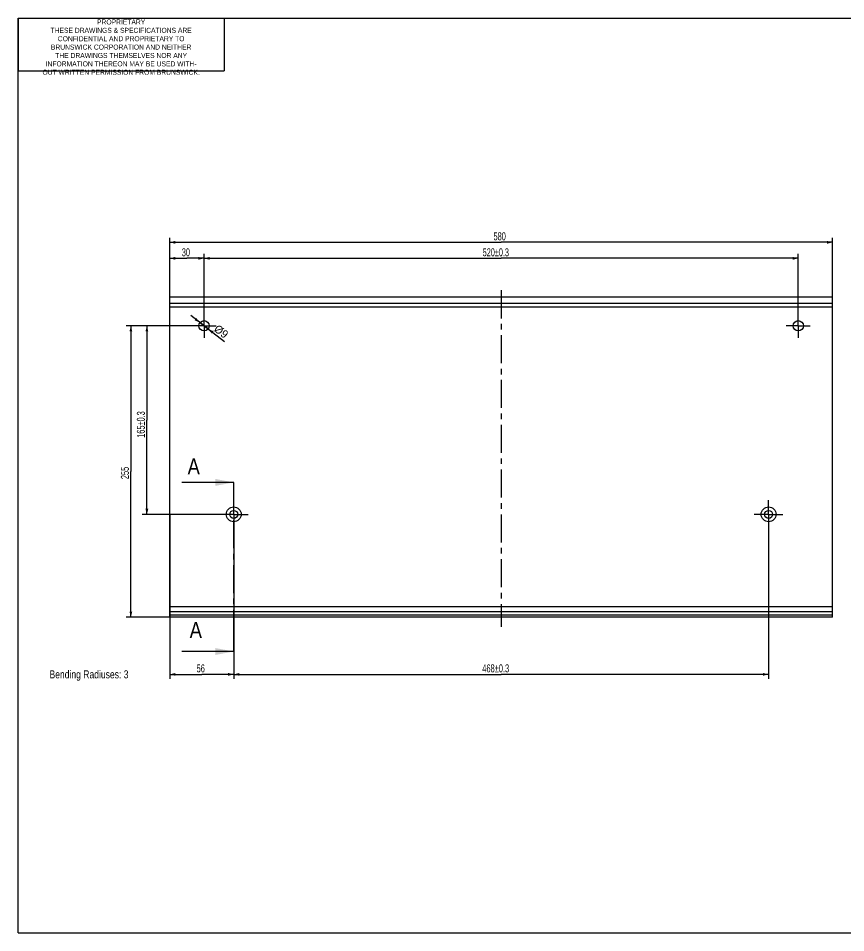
# Model space of a CAD drawing. Header units: millimetres. Extents: x 10 to 584, y 10 to 410.
# Drawn here: x 10 to 372, y 10 to 410 of the extents above; entities that cross this region are included whole.
import ezdxf

# ---------------------------------------------------------------- set-up
doc = ezdxf.new("R2010")
doc.units = ezdxf.units.MM
doc.header["$LTSCALE"] = 32.67
doc.linetypes.add('CENTER', pattern=[0.6, 0.375, -0.075, 0.075, -0.075])
doc.layers.get('0').update_dxf_attribs({"linetype": 'CONTINUOUS'})
doc.layers.add('DATUM_AXIS', color=7, linetype='CONTINUOUS')
doc.layers.add('DIMENSION', color=7, linetype='CONTINUOUS')
doc.styles.get("Standard").update_dxf_attribs({"font": 'txt', "width": 0.8})
doc.dimstyles.new('DIMSTYLE_1', dxfattribs={"dimtxt": 3.5, "dimasz": 2.5, "dimexe": 0.18, "dimexo": 0.0625, "dimgap": 0.09, "dimtad": 1, "dimlfac": 2, "dimdsep": 46, "dimtxsty": 'STANDARD', "dimblk": '_FILLED', "dimblk1": '_FILLED', "dimblk2": '_FILLED', "dimcen": 0.09, "dimclrt": 5, "dimadec": 0, "dimazin": 0, "dimtp": 0.8, "dimtm": 0.8, "dimtfac": 1, "dimtofl": 0, "dimtmove": 0, "dimatfit": 3, "dimldrblk": '_FILLED', "dimfxl": 1, "dimtolj": 1, "dimarcsym": 0})
doc.dimstyles.new('DIMSTYLE_2', dxfattribs={"dimtxt": 3.5, "dimasz": 2.5, "dimexe": 0.18, "dimexo": 0.0625, "dimgap": 0.09, "dimtad": 1, "dimlfac": 2, "dimdsep": 46, "dimtxsty": 'STANDARD', "dimblk": '_FILLED', "dimblk1": '_FILLED', "dimblk2": '_FILLED', "dimcen": 0.09, "dimclrt": 5, "dimadec": 0, "dimazin": 0, "dimtp": 0.2, "dimtm": 0.2, "dimtfac": 1, "dimtofl": 0, "dimtmove": 0, "dimatfit": 3, "dimldrblk": '_FILLED', "dimfxl": 1, "dimtolj": 1, "dimarcsym": 0})
doc.dimstyles.new('DIMSTYLE_3', dxfattribs={"dimtxt": 3.5, "dimasz": 2.5, "dimexe": 0.18, "dimexo": 0.0625, "dimgap": 0.09, "dimtad": 1, "dimlfac": 2, "dimdsep": 46, "dimtxsty": 'STANDARD', "dimblk": '_FILLED', "dimblk1": '_FILLED', "dimblk2": '_FILLED', "dimcen": 0.09, "dimclrt": 5, "dimadec": 0, "dimazin": 0, "dimtp": 0.5, "dimtm": 0.5, "dimtfac": 1, "dimtofl": 0, "dimtmove": 0, "dimatfit": 3, "dimldrblk": '_FILLED', "dimfxl": 1, "dimtolj": 1, "dimarcsym": 0})
doc.dimstyles.new('DIMSTYLE_5', dxfattribs={"dimtxt": 3.5, "dimasz": 2.5, "dimexe": 0.18, "dimexo": 0.0625, "dimgap": 0.09, "dimtad": 1, "dimlfac": 2, "dimdsep": 46, "dimtxsty": 'STANDARD', "dimblk": '_FILLED', "dimblk1": '_FILLED', "dimblk2": '_FILLED', "dimcen": 0.09, "dimclrt": 5, "dimadec": 0, "dimazin": 0, "dimtp": 0.2, "dimtm": 0.2, "dimtfac": 1, "dimtofl": 0, "dimtmove": 0, "dimatfit": 3, "dimldrblk": '_FILLED', "dimfxl": 1, "dimtolj": 1, "dimarcsym": 0})
doc.dimstyles.new('DIMSTYLE_6', dxfattribs={"dimtxt": 3.5, "dimasz": 2.5, "dimexe": 0.18, "dimexo": 0.0625, "dimgap": 0.09, "dimtad": 1, "dimlfac": 2, "dimdsep": 46, "dimtxsty": 'STANDARD', "dimblk": '_FILLED', "dimblk1": '_FILLED', "dimblk2": '_FILLED', "dimcen": 0.09, "dimclrt": 5, "dimadec": 0, "dimazin": 0, "dimtol": 1, "dimtp": 0.3, "dimtm": 0.3, "dimtfac": 1, "dimtofl": 0, "dimtmove": 0, "dimatfit": 3, "dimldrblk": '_FILLED', "dimfxl": 1, "dimtolj": 1, "dimarcsym": 0})
doc.dimstyles.new('DIMSTYLE_7', dxfattribs={"dimtxt": 3.5, "dimasz": 2.5, "dimexe": 0.18, "dimexo": 0.0625, "dimgap": 0.09, "dimtad": 1, "dimlfac": 2, "dimdsep": 46, "dimtxsty": 'STANDARD', "dimblk": '_FILLED', "dimblk1": '_FILLED', "dimblk2": '_FILLED', "dimcen": 0.09, "dimclrt": 5, "dimadec": 0, "dimazin": 0, "dimtp": 0.3, "dimtm": 0.3, "dimtfac": 1, "dimtofl": 0, "dimtmove": 0, "dimatfit": 3, "dimldrblk": '_FILLED', "dimfxl": 1, "dimtolj": 1, "dimarcsym": 0})

# ---------------------------------------------------------------- blocks, each defined once
blk = doc.blocks.new('_FILLED')
at = {"color": 0, "linetype": 'BYBLOCK'}
blk.add_solid([(0, 0), (-1, 0.25), (-1, -0.25)], dxfattribs=at)
blk = doc.blocks.new('*D0')
at = {"layer": 'DIMENSION', "color": 2, "linetype": 'CONTINUOUS'}
for p, q in [((76.26, 152.5), (76.26, 314)), ((76.26, 312), (221.26, 312)), ((366.26, 312), (221.26, 312)), ((366.26, 152.5), (366.26, 314))]:
    blk.add_line(p, q, dxfattribs=at)
at = {"layer": 'DIMENSION', "color": 2, "linetype": 'CONTINUOUS', "xscale": 2.5, "yscale": 2.5, "zscale": 2.5, "rotation": 180}
blk.add_blockref('_FILLED', (76.26, 312), dxfattribs=at)
at = {"layer": 'DIMENSION', "color": 2, "linetype": 'CONTINUOUS', "xscale": 2.5, "yscale": 2.5, "zscale": 2.5}
blk.add_blockref('_FILLED', (366.26, 312), dxfattribs=at)
at = {"layer": 'DIMENSION', "color": 5, "linetype": 'CONTINUOUS', "width": 0.634483}
blk.add_text('580', height=3.5, dxfattribs=at).set_placement((217.92, 312.88))
blk = doc.blocks.new('*D6')
at = {"layer": 'DIMENSION', "color": 2, "linetype": 'CONTINUOUS'}
for p, q in [((91.26, 275.5), (85.52, 279.93)), ((89.47, 276.88), (89.47, 276.88)), ((89.47, 276.88), (91.26, 275.5)), ((93.04, 274.13), (91.26, 275.5)), ((91.26, 275.5), (100.2, 268.59)), ((93.04, 274.13), (93.04, 274.13))]:
    blk.add_line(p, q, dxfattribs=at)
at = {"layer": 'DIMENSION', "color": 2, "linetype": 'CONTINUOUS', "xscale": 2.5, "yscale": 2.5, "zscale": 2.5}
for p, rotation in [((89.47, 276.88), 322.3129822393), ((93.04, 274.13), 142.3134012318)]:
    blk.add_blockref('_FILLED', p, dxfattribs=dict(at, rotation=rotation))
at = {"layer": 'DIMENSION', "color": 5, "linetype": 'CONTINUOUS', "width": 0.983908}
blk.add_text('%%c9', height=3.5, rotation=-37.6862, dxfattribs=at).set_placement((95.29, 273.49))
blk = doc.blocks.new('*D7')
at = {"layer": 'DIMENSION', "color": 2, "linetype": 'CONTINUOUS'}
for p, q in [((76.26, 275.5), (76.26, 307)), ((76.26, 305), (83.76, 305)), ((91.26, 305), (83.76, 305)), ((91.26, 279.83), (91.26, 307))]:
    blk.add_line(p, q, dxfattribs=at)
at = {"layer": 'DIMENSION', "color": 2, "linetype": 'CONTINUOUS', "xscale": 2.5, "yscale": 2.5, "zscale": 2.5, "rotation": 180}
blk.add_blockref('_FILLED', (76.26, 305), dxfattribs=at)
at = {"layer": 'DIMENSION', "color": 2, "linetype": 'CONTINUOUS', "xscale": 2.5, "yscale": 2.5, "zscale": 2.5}
blk.add_blockref('_FILLED', (91.26, 305), dxfattribs=at)
at = {"layer": 'DIMENSION', "color": 5, "linetype": 'CONTINUOUS', "width": 0.634483}
blk.add_text('30', height=3.5, dxfattribs=at).set_placement((81.53, 305.88))
blk = doc.blocks.new('*D8')
at = {"layer": 'DIMENSION', "color": 2, "linetype": 'CONTINUOUS'}
for p, q in [((87.24, 275.5), (57.26, 275.5)), ((59.26, 275.5), (59.26, 211.75)), ((59.26, 148), (59.26, 211.75)), ((91.26, 148), (57.26, 148))]:
    blk.add_line(p, q, dxfattribs=at)
at = {"layer": 'DIMENSION', "color": 2, "linetype": 'CONTINUOUS', "xscale": 2.5, "yscale": 2.5, "zscale": 2.5}
for p, rotation in [((59.26, 275.5), 90), ((59.26, 148), 270)]:
    blk.add_blockref('_FILLED', p, dxfattribs=dict(at, rotation=rotation))
at = {"layer": 'DIMENSION', "color": 5, "linetype": 'CONTINUOUS', "width": 0.634483}
blk.add_text('255', height=3.5, rotation=90, dxfattribs=at).set_placement((58.38, 208.42))
blk = doc.blocks.new('*D9')
at = {"layer": 'DIMENSION', "color": 2, "linetype": 'CONTINUOUS'}
for p, q in [((91.26, 279.36), (91.26, 307)), ((91.26, 305), (221.26, 305)), ((351.26, 305), (221.26, 305)), ((351.26, 279.67), (351.26, 307))]:
    blk.add_line(p, q, dxfattribs=at)
at = {"layer": 'DIMENSION', "color": 2, "linetype": 'CONTINUOUS', "xscale": 2.5, "yscale": 2.5, "zscale": 2.5, "rotation": 180}
blk.add_blockref('_FILLED', (91.26, 305), dxfattribs=at)
at = {"layer": 'DIMENSION', "color": 2, "linetype": 'CONTINUOUS', "xscale": 2.5, "yscale": 2.5, "zscale": 2.5}
blk.add_blockref('_FILLED', (351.26, 305), dxfattribs=at)
at = {"layer": 'DIMENSION', "color": 5, "linetype": 'CONTINUOUS', "width": 0.659278}
blk.add_text('520%%p0.3', height=3.5, dxfattribs=at).set_placement((213.18, 305.88))
blk = doc.blocks.new('*D10')
at = {"layer": 'DIMENSION', "color": 2, "linetype": 'CONTINUOUS'}
for p, q in [((76.26, 193), (76.26, 121.01)), ((104.26, 187.51), (104.26, 121.01)), ((76.26, 123.01), (90.26, 123.01)), ((104.26, 123.01), (90.26, 123.01))]:
    blk.add_line(p, q, dxfattribs=at)
at = {"layer": 'DIMENSION', "color": 2, "linetype": 'CONTINUOUS', "xscale": 2.5, "yscale": 2.5, "zscale": 2.5, "rotation": 180}
blk.add_blockref('_FILLED', (76.26, 123.01), dxfattribs=at)
at = {"layer": 'DIMENSION', "color": 2, "linetype": 'CONTINUOUS', "xscale": 2.5, "yscale": 2.5, "zscale": 2.5}
blk.add_blockref('_FILLED', (104.26, 123.01), dxfattribs=at)
at = {"layer": 'DIMENSION', "color": 5, "linetype": 'CONTINUOUS', "width": 0.634483}
blk.add_text('56', height=3.5, dxfattribs=at).set_placement((88.03, 123.89))
blk = doc.blocks.new('*D11')
at = {"layer": 'DIMENSION', "color": 2, "linetype": 'CONTINUOUS'}
for p, q in [((87.02, 275.5), (64.26, 275.5)), ((66.26, 275.5), (66.26, 234.25)), ((66.26, 193), (66.26, 234.25)), ((99.93, 193), (64.26, 193))]:
    blk.add_line(p, q, dxfattribs=at)
at = {"layer": 'DIMENSION', "color": 2, "linetype": 'CONTINUOUS', "xscale": 2.5, "yscale": 2.5, "zscale": 2.5}
for p, rotation in [((66.26, 275.5), 90), ((66.26, 193), 270)]:
    blk.add_blockref('_FILLED', p, dxfattribs=dict(at, rotation=rotation))
at = {"layer": 'DIMENSION', "color": 5, "linetype": 'CONTINUOUS', "width": 0.631691}
blk.add_text('165%%p0.3', height=3.5, rotation=90, dxfattribs=at).set_placement((65.38, 226.51))
blk = doc.blocks.new('*D14')
at = {"layer": 'DIMENSION', "color": 2, "linetype": 'CONTINUOUS'}
for p, q in [((338.26, 188.06), (338.26, 121.01)), ((104.26, 187.69), (104.26, 121.01)), ((104.26, 123.01), (221.26, 123.01)), ((338.26, 123.01), (221.26, 123.01))]:
    blk.add_line(p, q, dxfattribs=at)
at = {"layer": 'DIMENSION', "color": 2, "linetype": 'CONTINUOUS', "xscale": 2.5, "yscale": 2.5, "zscale": 2.5, "rotation": 180}
blk.add_blockref('_FILLED', (104.26, 123.01), dxfattribs=at)
at = {"layer": 'DIMENSION', "color": 2, "linetype": 'CONTINUOUS', "xscale": 2.5, "yscale": 2.5, "zscale": 2.5}
blk.add_blockref('_FILLED', (338.26, 123.01), dxfattribs=at)
at = {"layer": 'DIMENSION', "color": 5, "linetype": 'CONTINUOUS', "width": 0.675041}
blk.add_text('468%%p0.3', height=3.5, dxfattribs=at).set_placement((212.99, 123.89))

msp = doc.modelspace()

# ---------------------------------------------------------------- linework, layer by layer
at = {"color": 7, "linetype": 'CONTINUOUS'}
for p, q in [((10, 410), (100, 410)), ((10, 410), (10, 387)), ((10, 10), (10, 410)), ((10, 410), (584, 410)), ((100, 410), (100, 387)), ((10, 387), (100, 387)), ((104.2553, 206.9842), (81.481, 206.9842)), ((104.2553, 133.0123), (81.481, 133.0123)), ((10, 10), (584, 10))]:
    msp.add_line(p, q, dxfattribs=at)
at = {"color": 3, "linetype": 'CONTINUOUS'}
for p, q in [((76.2553, 148.0009), (76.2553, 288.0008)), ((366.2553, 288.0008), (76.2553, 288.0008)), ((366.2553, 148.0009), (366.2553, 288.0008)), ((366.2553, 148.0008), (76.2553, 148.0008))]:
    msp.add_line(p, q, dxfattribs=at)
at = {"color": 9, "linetype": 'CONTINUOUS'}
for p, q in [((366.2553, 285.197), (76.2553, 285.197)), ((366.2553, 283.697), (76.2553, 283.697)), ((366.2553, 152.5008), (76.2553, 152.5008)), ((366.2553, 150.3795), (76.2553, 150.3795)), ((366.2553, 148.8795), (76.2553, 148.8795))]:
    msp.add_line(p, q, dxfattribs=at)
at = {"color": 7, "linetype": 'CENTER'}
for p, q in [((104.2553, 201.007), (104.2553, 206.9842)), ((104.2553, 133.0123), (104.2553, 138.9895))]:
    msp.add_line(p, q, dxfattribs=at)
at = {"color": 9, "linetype": 'CENTER'}
msp.add_line((104.2553, 138.9895), (104.2553, 201.007), dxfattribs=at)
at = {"color": 7, "linetype": 'CONTINUOUS'}
for points in [[(96.2553, 205.4842), (104.2553, 206.9842), (96.2553, 208.4842)], [(96.2553, 131.5123), (104.2553, 133.0123), (96.2553, 134.5123)]]:
    msp.add_solid(points, dxfattribs=at)
at = {"layer": 'DATUM_AXIS', "color": 7, "linetype": 'CENTER'}
for p, q in [((221.2553, 291.0008), (221.2553, 143.7582)), ((91.2553, 275.5008), (91.2553, 280.7508)), ((351.2553, 275.5008), (351.2553, 280.7508)), ((91.2553, 275.5008), (86.0053, 275.5008)), ((91.2553, 275.5008), (91.2553, 270.2508)), ((91.2553, 275.5008), (96.5053, 275.5008)), ((351.2553, 275.5008), (346.0053, 275.5008)), ((351.2553, 275.5008), (356.5053, 275.5008)), ((351.2553, 275.5008), (351.2553, 270.2508)), ((104.2553, 193.0008), (104.2553, 199.2508)), ((338.2553, 193.0008), (338.2553, 199.2508)), ((104.2553, 193.0008), (98.0053, 193.0008)), ((104.2553, 193.0008), (104.2553, 186.7508)), ((104.2553, 193.0008), (110.5053, 193.0008)), ((338.2553, 193.0008), (332.0053, 193.0008)), ((338.2553, 193.0008), (344.5053, 193.0008)), ((338.2553, 193.0008), (338.2553, 186.7508))]:
    msp.add_line(p, q, dxfattribs=at)
at = {"layer": 'DATUM_AXIS', "color": 3, "linetype": 'CONTINUOUS'}
for centre, radius in [((91.2553, 275.5008), 2.25), ((351.2553, 275.5008), 2.25), ((104.2553, 193.0008), 3.25), ((338.2553, 193.0008), 3.25)]:
    msp.add_circle(centre, radius, dxfattribs=at)
at = {"layer": 'DATUM_AXIS', "color": 7, "linetype": 'CONTINUOUS'}
for centre in [(104.2553, 193.0008), (338.2553, 193.0008)]:
    msp.add_circle(centre, 1.75, dxfattribs=at)

# ---------------------------------------------------------------- texts
at = {"color": 7, "linetype": 'CONTINUOUS', "width": 0.855172}
for p in [(84.0879, 210.4842), (84.9951, 138.963)]:
    msp.add_text('A', height=7, dxfattribs=at).set_placement(p)
at = {"color": 5, "linetype": 'CONTINUOUS'}
for s, insert, char_height, width, attachment_point in [('PROPRIETARY\\PTHESE DRAWINGS & SPECIFICATIONS ARE\\PCONFIDENTIAL AND PROPRIETARY TO\\PBRUNSWICK CORPORATION AND NEITHER\\PTHE DRAWINGS THEMSELVES NOR ANY\\PINFORMATION THEREON MAY BE USED WITH-\\POUT WRITTEN PERMISSION FROM BRUNSWICK.', (55, 409.5), 2.2, 58.08, 2), ('Bending Radiuses: 3', (23.6501, 124.7623), 3.5, 40.937931, 1)]:
    msp.add_mtext(s, dxfattribs=dict(at, insert=insert, char_height=char_height, width=width, attachment_point=attachment_point))

# ---------------------------------------------------------------- dimensions: what is measured, and where the dimension line sits
at = {"layer": 'DIMENSION', "color": 2, "linetype": 'CONTINUOUS'}
for base, p1, p2, dimstyle, picture, middle in [((366.2553, 312.0008), (76.2553, 152.5008), (366.2553, 152.5008), 'DIMSTYLE_1', '*D0', (221.2553, 314.6258)), ((91.2553, 305.0008), (76.2553, 275.5008), (91.2553, 279.8327), 'DIMSTYLE_2', '*D7', (83.7553, 307.6258)), ((351.2553, 305.0008), (91.2553, 279.3606), (351.2553, 279.6704), 'DIMSTYLE_6', '*D9', (221.2553, 307.6258)), ((104.2553, 123.0123), (76.2553, 193.0008), (104.2553, 187.5074), 'DIMSTYLE_7', '*D10', (90.2553, 125.6373)), ((338.2553, 123.0123), (104.2553, 187.6918), (338.2553, 188.0606), 'DIMSTYLE_6', '*D14', (221.2553, 125.6373))]:
    dim = msp.add_linear_dim(base=base, p1=p1, p2=p2, dimstyle=dimstyle, dxfattribs=at)
    dim.commit()
    dim.dimension.update_dxf_attribs({"geometry": picture, "text_midpoint": middle, "dimtype": 160})
dim = msp.add_diameter_dim_2p(p1=(93.0359, 274.1253), p2=(89.4747, 276.8763), dimstyle='DIMSTYLE_5', dxfattribs=at)
dim.commit()
dim.dimension.update_dxf_attribs({"geometry": '*D6', "text_midpoint": (99.0811, 272.7724), "dimtype": 163})
for base, p1, p2, angle, dimstyle, picture, middle in [((59.2553, 275.5008), (91.2553, 148.0008), (87.2442, 275.5008), 90, 'DIMSTYLE_3', '*D8', (56.6303, 211.7508)), ((66.2553, 193.0008), (87.0183, 275.5008), (99.928, 193.0008), 270, 'DIMSTYLE_6', '*D11', (63.6303, 234.2508))]:
    dim = msp.add_linear_dim(base=base, p1=p1, p2=p2, angle=angle, dimstyle=dimstyle, dxfattribs=at)
    dim.commit()
    dim.dimension.update_dxf_attribs({"geometry": picture, "text_midpoint": middle, "dimtype": 160})

doc.saveas('drawing.dxf')
